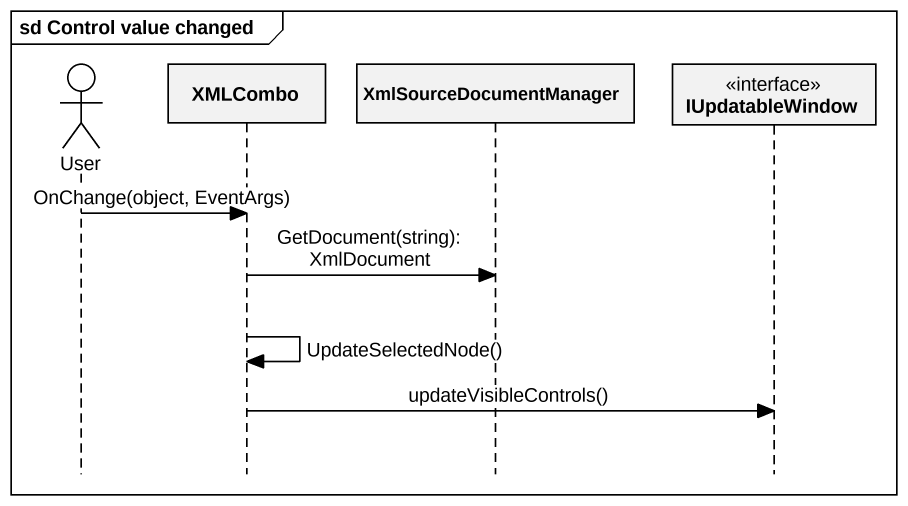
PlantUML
@startuml
mainframe sd Control value changed
hide footbox
actor User
participant XMLCombo
participant XmlSourceDocumentManager
participant IUpdatableWindow <<interface>>

User -> XMLCombo : OnChange(object, EventArgs)
XMLCombo -> XmlSourceDocumentManager : GetDocument(string): XmlDocument
XMLCombo -> XMLCombo : UpdateSelectedNode()
XMLCombo -> IUpdatableWindow : updateVisibleControls()
@enduml
